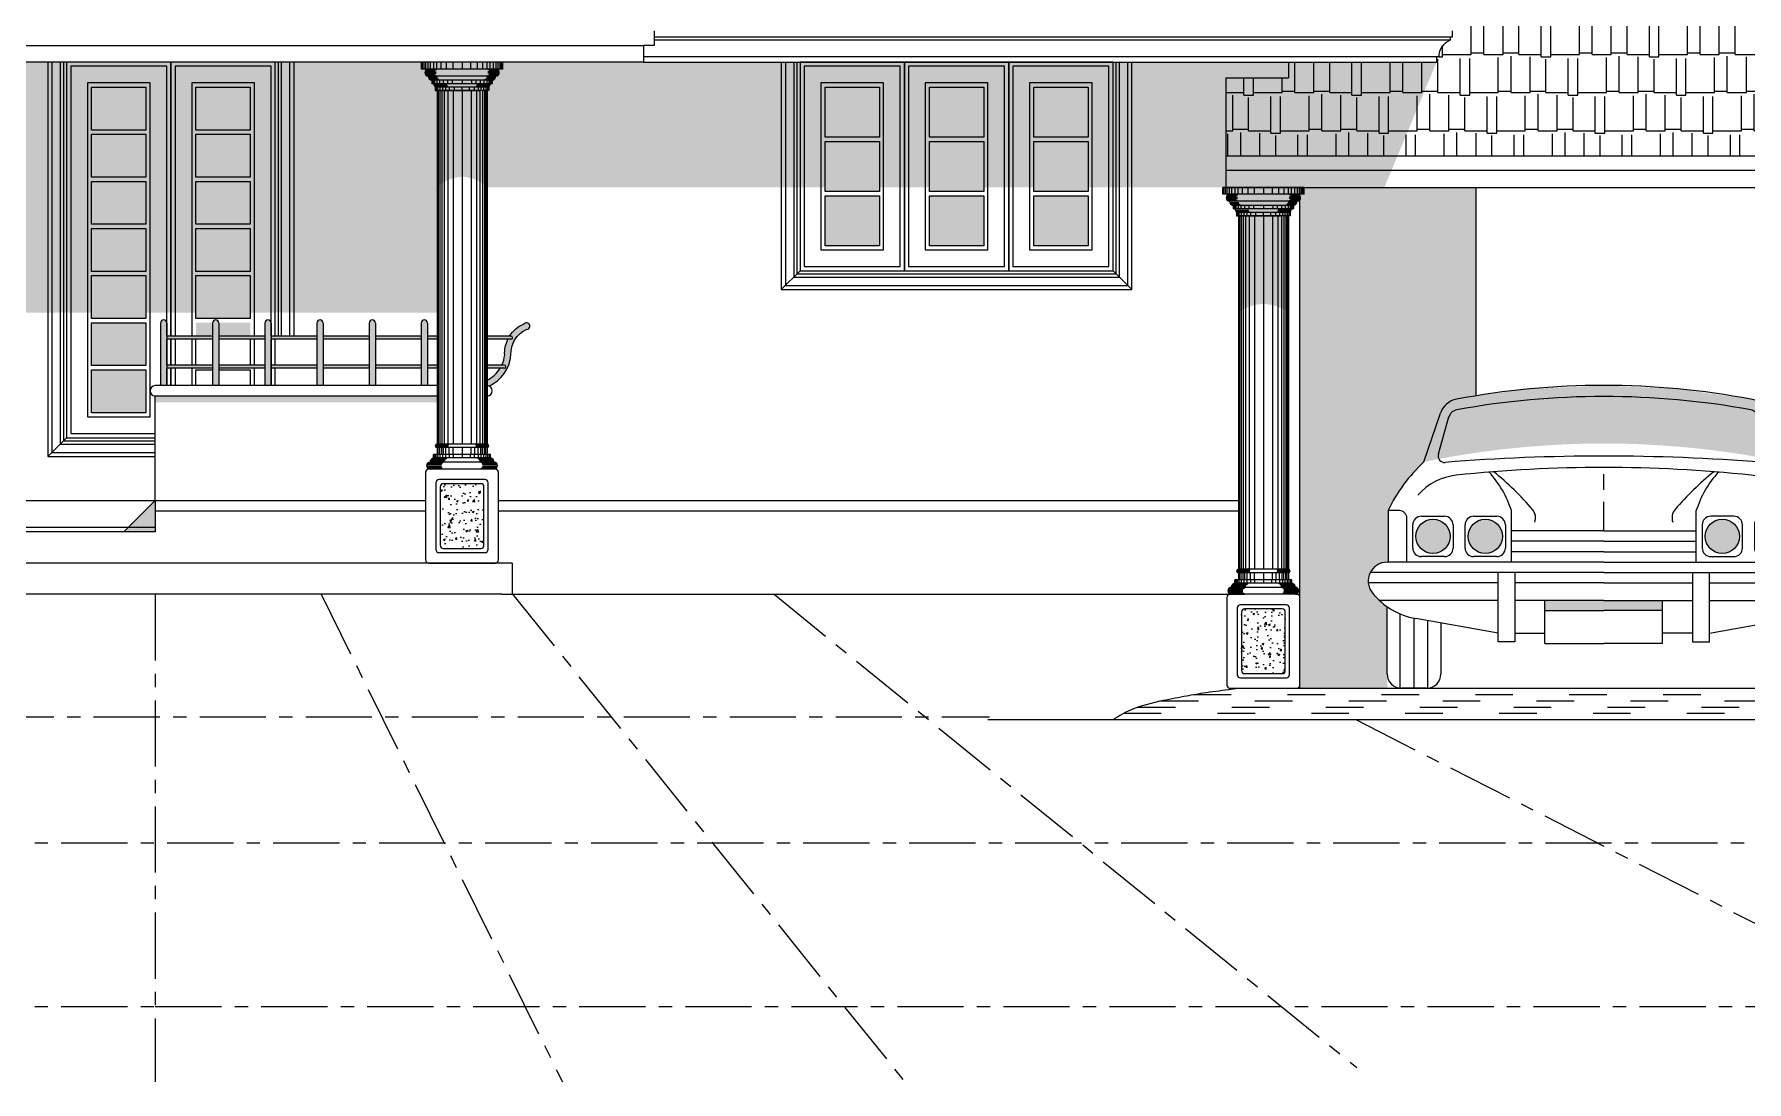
# Model space of a CAD drawing. Header units: centimetres. Extents: x 157 to 5401, y -672 to 3176.
# Drawn here: x 1109 to 1930, y 2065 to 2567 of the extents above; entities that cross this region are included whole.
import ezdxf

# ---------------------------------------------------------------- set-up
doc = ezdxf.new("R2010")
doc.units = ezdxf.units.CM
doc.linetypes.add('ACAD_ISO03W100', pattern=[30, 12, -18])
doc.linetypes.add('CENTERX2', pattern=[101.6, 63.5, -12.7, 12.7, -12.7])
doc.layers.get('0').update_dxf_attribs({"lineweight": 25})
for name, color, linetype, lineweight in [('1.000', 144, 'Continuous', 13), ('column', 56, 'Continuous', 5), ('Dimension', 8, 'Continuous', 18), ('FURNIT', 204, 'Continuous', 9), ('Glass', 161, 'Continuous', 5), ('Hatch', 12, 'Continuous', 15), ('LANDSCAP', 112, 'Continuous', 15), ('Shadow', 250, 'Continuous', 5), ('Win', 5, 'Continuous', 20)]:
    doc.layers.add(name, color=color, linetype=linetype, lineweight=lineweight)

# ---------------------------------------------------------------- blocks, each defined once
blk = doc.blocks.new('Column With Base')
at = {"layer": 'FURNIT'}
h = blk.add_hatch(dxfattribs=at)
h.set_pattern_fill('AR-CONC', color=256, scale=0.05, style=0)
h.set_pattern_definition([(50, (-4297.6634, 11838.39), (9.1092334, -0.7969543), [0.9525, -10.4775]), (355, (-4297.663, 11838.39), (-1.762141, 9.552832), [0.762, -8.382]), (100.451, (-4296.904, 11838.324), (7.347125, 8.7558344), [0.8095, -8.9045]), (46.1842, (-4297.663, 11840.93), (13.553952, -2.102116), [1.42875, -15.71625]), (96.6356, (-4296.534, 11840.755), (11.870212, 12.371278), [1.21425, -13.35675]), (351.184, (-4297.663, 11840.93), (11.87023, 12.371256), [1.143, -12.573]), (21, (-4296.3934, 11840.295), (7.580744, -5.113276), [0.9525, -10.4775]), (326, (-4296.393, 11840.295), (3.0901014, 9.209398), [0.762, -8.382]), (71.4514, (-4295.762, 11839.869), (10.6708245, 4.096143), [0.8095, -8.9045]), (37.5, (-4297.6634, 11838.3903), (0.1544302, 4.22775194), [0, -8.2804, 0, -8.509, 0, -8.41375]), (7.5, (-4297.6634, 11838.3903), (3.3409831, 5.0090287), [0, -4.8514, 0, -8.0899, 0, -3.20675]), (327.5, (-4300.4955, 11838.3903), (6.7795298, -0.2864372), [0, -3.175, 0, -9.906, 0, -13.1445]), (317.5, (-4301.7655, 11838.3903), (7.406459, 1.2713246), [0, -4.1275, 0, -6.5786, 0, -9.3345])])
h.paths.add_polyline_path([(10.5, 36.5, 0.414214), (9, 38), (-9, 38, 0.414214), (-10.5, 36.5), (-10.5, 8.5, 0.414214), (-9, 7), (9, 7, 0.414214), (10.5, 8.5)])
for p, q in [((-18.93, 236.67), (-18.93, 240)), ((-18.21, 236.67), (-18.21, 240)), ((-17.29, 236.64), (-17.29, 240)), ((-16.28, 236.66), (-16.28, 240)), ((-15.08, 236.67), (-15.08, 240)), ((-13.51, 236.67), (-13.51, 240)), ((-12.04, 236.67), (-12.04, 240)), ((-10.02, 236.67), (-10.02, 240)), ((-7.37, 236.67), (-7.37, 240)), ((-4.29, 236.67), (-4.29, 240)), ((0, 240), (0, 236.67)), ((4.29, 236.67), (4.29, 240)), ((7.37, 236.67), (7.37, 240)), ((10.02, 236.67), (10.02, 240)), ((12.04, 236.67), (12.04, 240)), ((13.51, 236.67), (13.51, 240)), ((15.08, 236.67), (15.08, 240)), ((16.28, 236.66), (16.28, 240)), ((17.29, 236.64), (17.29, 240)), ((18.21, 236.67), (18.21, 240)), ((18.93, 236.67), (18.93, 240)), ((19.5, 236.67), (-19.5, 236.67)), ((-17.79, 235.36), (-12.34, 235.36)), ((-17.79, 234.64), (-12.34, 234.64)), ((-17.59, 235.86), (-12.97, 235.86)), ((-17.59, 234.14), (-12.97, 234.14)), ((-17.25, 236.27), (-12.62, 236.27)), ((-17.25, 233.73), (-12.62, 233.73)), ((-16.84, 236.52), (-12.31, 236.52)), ((-16.84, 233.48), (-12.31, 233.48)), ((16.17, 233.33), (-16.17, 233.33)), ((-16.1, 232.81), (-11.83, 232.81)), ((-15.82, 232.21), (-11.54, 232.21)), ((-15.46, 231.79), (-11.16, 231.79)), ((-15.04, 231.52), (-10.71, 231.52)), ((14.5, 231.33), (-14.5, 231.33)), ((-14.25, 229.67), (-14.25, 231.33)), ((-13.69, 229.67), (-13.69, 231.33)), ((-13.04, 229.64), (-13.04, 231.33)), ((-11.98, 229.66), (-11.98, 231.33)), ((-10.65, 229.67), (-10.65, 231.33)), ((-8.84, 229.67), (-8.84, 231.33)), ((-6.78, 229.67), (-6.78, 231.33)), ((-4.64, 229.67), (-4.64, 231.33)), ((0, 231.33), (0, 229.67)), ((4.64, 229.67), (4.64, 231.33)), ((6.78, 229.67), (6.78, 231.33)), ((8.84, 229.67), (8.84, 231.33)), ((10.65, 229.67), (10.65, 231.33)), ((15.04, 231.52), (10.71, 231.52)), ((15.46, 231.79), (11.16, 231.79)), ((15.82, 232.21), (11.54, 232.21)), ((16.1, 232.81), (11.83, 232.81)), ((11.98, 229.66), (11.98, 231.33)), ((16.84, 236.52), (12.31, 236.52)), ((16.84, 233.48), (12.31, 233.48)), ((17.79, 235.36), (12.34, 235.36)), ((17.79, 234.64), (12.34, 234.64)), ((17.25, 236.27), (12.62, 236.27)), ((17.25, 233.73), (12.62, 233.73)), ((17.59, 235.86), (12.97, 235.86)), ((17.59, 234.14), (12.97, 234.14)), ((13.04, 229.67), (13.04, 231.33)), ((13.69, 229.67), (13.69, 231.33)), ((14.25, 229.67), (14.25, 231.33)), ((14.5, 229.67), (-14.5, 229.67)), ((-13.26, 229.1), (-7.13, 229.1)), ((-12.99, 228.68), (-6.93, 228.68)), ((-12.88, 228.38), (-6.82, 228.38)), ((-12.84, 228.15), (-6.75, 228.15)), ((12.83, 228), (-12.83, 228)), ((-12.83, 226.33), (8.85, 226.33)), ((12.83, 226.33), (-12.83, 226.33)), ((-12.28, 226.33), (-12.28, 228)), ((12, 226.33), (-12, 226.33)), ((-11.57, 226.33), (-11.57, 228)), ((-11.43, 226.33), (-11.43, 57)), ((-10.69, 226.33), (-10.69, 57)), ((-10.45, 226.33), (-10.45, 227.99)), ((-9.75, 226.33), (-9.75, 57)), ((-9.24, 226.33), (-9.24, 228)), ((-8.6, 226.33), (-8.6, 57)), ((-7.82, 226.33), (-7.82, 228)), ((-6.85, 226.33), (-6.85, 57)), ((-5.97, 226.33), (-5.97, 228)), ((-4.32, 226.33), (-4.32, 57)), ((-3.64, 226.33), (-3.64, 228)), ((0, 226.33), (0, 228)), ((0, 226.33), (0, 57)), ((3.6, 226.33), (3.6, 228)), ((4.32, 226.33), (4.32, 57)), ((5.97, 226.33), (5.97, 228)), ((12.84, 228.15), (6.75, 228.15)), ((12.88, 228.38), (6.82, 228.38)), ((6.85, 226.33), (6.85, 57)), ((12.99, 228.68), (6.93, 228.68)), ((13.26, 229.1), (7.13, 229.1)), ((7.82, 226.33), (7.82, 228)), ((8.6, 226.33), (8.6, 57)), ((9.24, 226.33), (9.24, 228)), ((9.75, 226.33), (9.75, 57)), ((10.45, 226.33), (10.45, 227.99)), ((10.69, 226.33), (10.69, 57)), ((11.43, 226.33), (11.43, 57)), ((11.57, 226.33), (11.57, 228)), ((12.28, 226.33), (12.28, 228)), ((-14.96, 49.5), (-8.05, 49.5)), ((-14.58, 49.91), (-7.66, 49.91)), ((-14.13, 50.19), (-7.22, 50.19)), ((13.67, 52), (-13.67, 52)), ((13.67, 50.33), (-13.67, 50.33)), ((-13.1, 50.33), (-13.1, 52)), ((-12.83, 56.17), (-6.65, 56.17)), ((-12.72, 56.58), (-6.54, 56.58)), ((-12.71, 55.74), (-6.53, 55.74)), ((-12.47, 56.86), (-6.28, 56.86)), ((-12.47, 55.48), (-6.28, 55.48)), ((-12.4, 50.33), (-12.4, 52)), ((12, 57), (-12, 57)), ((12, 57), (-12, 57)), ((10.33, 55.33), (-12, 55.33)), ((12, 55.33), (-12, 55.33)), ((-11.57, 50.31), (-11.57, 51.97)), ((-11.43, 52), (-11.43, 55.33)), ((-10.69, 52), (-10.69, 55.33)), ((-10.45, 50.33), (-10.45, 51.99)), ((-9.75, 52), (-9.75, 55.33)), ((-9.24, 50.33), (-9.24, 52)), ((-8.94, 52), (-8.94, 55.33)), ((-7.82, 50.33), (-7.82, 52)), ((-7.71, 52), (-7.71, 55.33)), ((-6.19, 52), (-6.19, 55.33)), ((-5.97, 50.33), (-5.97, 52)), ((-4.32, 52), (-4.32, 55.33)), ((-4.09, 50.33), (-4.09, 52)), ((0, 55.33), (0, 52)), ((0, 52), (0, 50.33)), ((4.09, 50.33), (4.09, 52)), ((4.32, 52), (4.32, 55.33)), ((5.97, 50.33), (5.97, 52)), ((6.19, 52), (6.19, 55.33)), ((12.47, 56.86), (6.28, 56.86)), ((12.47, 55.48), (6.28, 55.48)), ((12.71, 55.74), (6.53, 55.74)), ((12.72, 56.58), (6.54, 56.58)), ((12.83, 56.17), (6.65, 56.17)), ((14.13, 50.19), (7.22, 50.19)), ((14.58, 49.91), (7.66, 49.91)), ((7.71, 52), (7.71, 55.33)), ((7.82, 50.33), (7.82, 52)), ((14.96, 49.5), (8.05, 49.5)), ((8.94, 52), (8.94, 55.33)), ((9.24, 50.33), (9.24, 52)), ((9.75, 52), (9.75, 55.33)), ((10.45, 50.33), (10.45, 51.99)), ((10.69, 52), (10.69, 55.33)), ((11.43, 52), (11.43, 55.33)), ((11.57, 50.31), (11.57, 51.97)), ((12.4, 50.33), (12.4, 52)), ((13.1, 50.33), (13.1, 52)), ((-16.96, 47.03), (-9.84, 47.03)), ((-16.96, 46.3), (-9.84, 46.3)), ((-16.76, 47.53), (-9.63, 47.53)), ((-16.76, 45.8), (-9.63, 45.8)), ((-16.41, 47.94), (-9.29, 47.94)), ((-16.41, 45.4), (-9.29, 45.4)), ((-16.01, 48.19), (-8.97, 48.19)), ((-16.01, 45.14), (-8.97, 45.14)), ((15.33, 48.33), (-15.33, 48.33)), ((-15.25, 48.9), (-8.34, 48.9)), ((15.25, 48.9), (8.34, 48.9)), ((16.01, 48.19), (8.97, 48.19)), ((16.01, 45.14), (8.97, 45.14)), ((16.41, 47.94), (9.29, 47.94)), ((16.41, 45.4), (9.29, 45.4)), ((16.76, 47.53), (9.63, 47.53)), ((16.76, 45.8), (9.63, 45.8)), ((16.96, 47.03), (9.84, 47.03)), ((16.96, 46.3), (9.84, 46.3))]:
    blk.add_line(p, q)
for points in [[(-11, 5), (11, 5, 0.414214), (12.5, 6.5), (12.5, 38.5, 0.414214), (11, 40), (-11, 40, 0.414214), (-12.5, 38.5), (-12.5, 6.5, 0.414214)], [(-9, 7), (9, 7, 0.414214), (10.5, 8.5), (10.5, 36.5, 0.414214), (9, 38), (-9, 38, 0.414214), (-10.5, 36.5), (-10.5, 8.5, 0.414214)]]:
    blk.add_lwpolyline(points, format="xyb", close=True, dxfattribs=at)
at = {"layer": 'Win'}
for p, q in [((19.5, 240), (-19.5, 240)), ((-19.5, 236.67), (-19.5, 240)), ((19.5, 236.67), (19.5, 240)), ((-14.5, 231.33), (-14.5, 229.67)), ((14.5, 231.33), (14.5, 229.67)), ((-12.83, 228), (-12.83, 226.33)), ((-12, 226.33), (-12, 57)), ((12, 226.33), (12, 57)), ((12.83, 228), (12.83, 226.33)), ((-13.67, 50.33), (-13.67, 52)), ((-12, 55.33), (-12, 52)), ((12, 55.33), (12, 52)), ((13.67, 50.33), (13.67, 52)), ((15.33, 45), (-15.33, 45))]:
    blk.add_line(p, q, dxfattribs=at)
blk.add_lwpolyline([(-16, 0), (16, 0, 0.414214), (17.5, 1.5), (17.5, 43.5, 0.414214), (16, 45), (-16, 45, 0.414214), (-17.5, 43.5), (-17.5, 1.5, 0.414214)], format="xyb", close=True, dxfattribs=at)
for centre, radius, start, end in [((-16.17, 235), 1.67, 90, 270), ((-14.12, 233.34), 2.05, 180.29031, 259.32083), ((14.12, 233.34), 2.05, 280.67917, 359.70969), ((16.17, 235), 1.67, 270, 90), ((-14.52, 227.98), 1.69, 0.7516, 89.2484), ((14.52, 227.98), 1.69, 90.7516, 179.2484), ((-13.29, 48.33), 2.04, 100.57653, 179.81233), ((-12, 56.17), 0.833, 90, 270), ((12, 56.17), 0.833, 270, 90), ((13.29, 48.33), 2.04, 0.18767, 79.42347), ((-15.33, 46.67), 1.67, 90, 270), ((15.33, 46.67), 1.67, 270, 90)]:
    blk.add_arc(centre, radius, start, end, dxfattribs=at)
blk = doc.blocks.new('CAR FRO')
h = blk.add_hatch(color=256)
h.paths.add_polyline_path([(-61.37, -60.27, 1.000001), (-75.05, -60.27, 1.000001)])
h.paths.add_polyline_path([(-54.18, -60.27, 1), (-40.49, -60.27, 1)])
h.paths.add_polyline_path([(54.18, -60.27, 1.000001), (40.49, -60.27, 1.000001)])
h.paths.add_polyline_path([(75.05, -60.27, 1.000001), (61.37, -60.27, 1.000001)])
for p, q in [((-71.85, -30.56), (-65.21, -11.05)), ((-66.07, -27.37), (-61.85, -12.6)), ((66.07, -27.37), (61.85, -12.6)), ((71.85, -30.56), (65.21, -11.05)), ((0, -41.7), (0, -35.49)), ((0, -58.08), (0, -46.43)), ((-81.64, -49.99), (-86.17, -49.99)), ((-86.17, -49.99), (-86.17, -70.56)), ((-78.65, -70.56), (-78.65, -52.97)), ((-72.85, -52.22), (-63.58, -52.22)), ((-51.97, -52.22), (-42.7, -52.22)), ((-36.9, -70.56), (-36.9, -49.99)), ((36.9, -70.56), (36.9, -49.99)), ((51.97, -52.22), (42.7, -52.22)), ((72.85, -52.22), (63.58, -52.22)), ((78.65, -70.56), (78.65, -52.97)), ((81.64, -49.99), (86.17, -49.99)), ((86.17, -49.99), (86.17, -70.56)), ((-76.26, -64.91), (-76.26, -55.64)), ((-60.16, -55.64), (-60.16, -64.91)), ((-55.38, -64.91), (-55.38, -55.64)), ((-39.29, -55.64), (-39.29, -64.91)), ((0, -58.08), (-36.9, -58.08)), ((0, -58.08), (36.9, -58.08)), ((39.29, -55.64), (39.29, -64.91)), ((55.38, -64.91), (55.38, -55.64)), ((60.16, -55.64), (60.16, -64.91)), ((76.26, -64.91), (76.26, -55.64)), ((-63.58, -68.32), (-72.85, -68.32)), ((-42.7, -68.32), (-51.97, -68.32)), ((0, -62.24), (-36.9, -62.24)), ((0, -66.4), (-36.9, -66.4)), ((0, -62.24), (36.9, -62.24)), ((0, -66.4), (36.9, -66.4)), ((42.7, -68.32), (51.97, -68.32)), ((63.58, -68.32), (72.85, -68.32)), ((0, -74.72), (-93.29, -74.72)), ((0, -70.56), (-86.57, -70.56)), ((-42.17, -102.38), (-42.17, -74.72)), ((-35.48, -74.72), (-35.48, -102.38)), ((0, -70.56), (86.57, -70.56)), ((0, -74.72), (93.29, -74.72)), ((35.48, -74.72), (35.48, -102.38)), ((42.17, -102.38), (42.17, -74.72)), ((-42.17, -78.88), (-94.03, -78.88)), ((0, -78.88), (-35.48, -78.88)), ((0, -78.88), (35.48, -78.88)), ((42.17, -78.88), (94.03, -78.88)), ((-42.17, -85.83), (-89.6, -85.83)), ((0, -85.83), (-35.48, -85.83)), ((-23.5, -103.04), (-23.5, -85.83)), ((0, -85.83), (35.48, -85.83)), ((23.5, -103.04), (23.5, -85.83)), ((42.17, -85.83), (89.6, -85.83)), ((-42.17, -98.86), (-75.12, -93.08)), ((23.5, -89.86), (0, -89.86)), ((42.17, -98.86), (75.12, -93.08)), ((-35.48, -102.38), (-42.17, -102.38)), ((-35.48, -98.86), (-23.5, -98.86)), ((35.48, -98.86), (23.5, -98.86)), ((35.48, -102.38), (42.17, -102.38)), ((-23.5, -103.04), (0, -103.04)), ((23.5, -103.04), (0, -103.04))]:
    blk.add_line(p, q)
at = {"linetype": 'Continuous'}
for p, q in [((-86.5, -115.16), (-86.5, -88.36)), ((86.5, -115.16), (86.5, -88.36)), ((-81.26, -120.9), (-81.26, -91.27)), ((-75.78, -120.9), (-75.78, -92.96)), ((-70.29, -120.9), (-70.29, -93.93)), ((-65.06, -94.85), (-65.06, -115.16)), ((-23.5, -89.86), (0, -89.86)), ((65.06, -94.85), (65.06, -115.16)), ((70.29, -120.9), (70.29, -93.93)), ((75.78, -120.9), (75.78, -92.96)), ((81.26, -120.9), (81.26, -91.27)), ((-70.8, -120.9), (-80.75, -120.9)), ((70.8, -120.9), (80.75, -120.9))]:
    blk.add_line(p, q, dxfattribs=at)
for centre in [(-68.21, -60.27), (-47.33, -60.27), (47.33, -60.27), (68.21, -60.27)]:
    blk.add_circle(centre, 6.84)
for centre, radius, start, end in [((0, -316.65), 316.65, 79.29305, 90), ((-57.27, -13.75), 8.38, 100.70696, 161.20413), ((0, -316.65), 316.65, 90, 100.70696), ((0, -331.83), 327.41, 90, 100.32387), ((0, -331.83), 327.41, 79.67612, 90), ((57.27, -13.75), 8.38, 18.79587, 79.29305), ((-57.95, -13.72), 4.06, 100.32387, 164.04833), ((57.95, -13.72), 4.06, 15.95167, 79.67612), ((-27.54, -78.23), 65.08, 132.90683, 154.28076), ((-63.52, -28.1), 2.65, 164.04833, 274.56743), ((0, -823.28), 795.07, 90, 94.56744), ((0, -599.07), 566.3, 90, 95.96879), ((0, -823.28), 795.07, 85.43256, 90), ((0, -599.07), 566.3, 84.03122, 90), ((63.52, -28.1), 2.65, 265.43257, 15.95167), ((27.54, -78.23), 65.08, 25.71923, 47.09317), ((-56.45, -59.16), 23.45, 95.96879, 139.22852), ((-77.15, -62.91), 42.28, 17.793, 41.99791), ((-114.7, -122.67), 113.07, 40.31012, 51.26312), ((114.7, -122.67), 113.07, 128.73688, 139.68988), ((77.15, -62.91), 42.28, 138.00209, 162.20699), ((56.45, -59.16), 23.45, 40.77149, 84.03122), ((-81.64, -52.97), 2.99, 0, 90), ((-72.85, -55.64), 3.41, 90, 180.00001), ((-63.58, -55.64), 3.41, 0, 90), ((-51.97, -55.64), 3.41, 90, 180.00001), ((-42.7, -55.64), 3.41, 0, 90), ((32.42, -52.88), 5.18, 139.68988, 199.07607), ((42.7, -55.64), 3.41, 90, 180.00001), ((51.97, -55.64), 3.41, 0, 90), ((63.58, -55.64), 3.41, 90, 180.00001), ((72.85, -55.64), 3.41, 0, 90), ((81.64, -52.97), 2.99, 90, 180.00001), ((-72.85, -64.91), 3.41, 180.00001, 270), ((-63.58, -64.91), 3.41, 270, 0.00001), ((-51.97, -64.91), 3.41, 180.00001, 270), ((-42.7, -64.91), 3.41, 270, 0.00001), ((42.7, -64.91), 3.41, 180.00001, 270), ((51.97, -64.91), 3.41, 270, 0), ((63.58, -64.91), 3.41, 180.00001, 270), ((72.85, -64.91), 3.41, 270, 0), ((-86.57, -78.07), 7.51, 90, 218.16755), ((86.57, -78.07), 7.51, 321.83245, 90), ((-70.24, -65.23), 28.28, 218.16755, 260.06044), ((70.24, -65.23), 28.28, 279.93957, 321.83245)]:
    blk.add_arc(centre, radius, start, end)
for centre, radius, start, end in [((-32.42, -52.88), 5.18, 340.92392, 40.31012), ((-80.75, -115.16), 5.75, 180.00001, 270), ((-70.8, -115.16), 5.75, 270, 0), ((70.8, -115.16), 5.75, 180.00001, 270), ((80.75, -115.16), 5.75, 270, 0)]:
    blk.add_arc(centre, radius, start, end, dxfattribs=at)
for points in [[(0, -89.86), (0, -85.83), (-23.5, -89.86), (-23.5, -85.83)], [(0, -89.86), (0, -85.83), (23.5, -89.86), (23.5, -85.83)]]:
    blk.add_solid(points)

msp = doc.modelspace()

# ---------------------------------------------------------------- hatches: boundary and pattern name
at = {"layer": 'Glass'}
h = msp.add_hatch(color=256, dxfattribs=at)
h.paths.add_polyline_path([(1136.61, 2541.5), (1162.61, 2541.5), (1162.61, 2520.93), (1136.61, 2520.93)])
h.paths.add_polyline_path([(1136.61, 2518.93), (1162.61, 2518.93), (1162.61, 2498.36), (1136.61, 2498.36)])
h.paths.add_polyline_path([(1136.61, 2496.36), (1162.61, 2496.36), (1162.61, 2475.79), (1136.61, 2475.79)])
h.paths.add_polyline_path([(1136.61, 2473.79), (1162.61, 2473.79), (1162.61, 2453.22), (1136.61, 2453.22)])
h.paths.add_polyline_path([(1136.61, 2451.22), (1162.61, 2451.22), (1162.61, 2430.65), (1136.61, 2430.65)])
h.paths.add_polyline_path([(1136.61, 2428.65), (1162.61, 2428.65), (1162.61, 2408.08), (1136.61, 2408.08)])
h.paths.add_polyline_path([(1136.61, 2406.08), (1162.61, 2406.08), (1162.61, 2385.5), (1136.61, 2385.5)])
h = msp.add_hatch(color=256, dxfattribs=at)
h.paths.add_polyline_path([(1212.61, 2520.93), (1212.61, 2541.5), (1186.61, 2541.5), (1186.61, 2520.93)])
h.paths.add_polyline_path([(1186.61, 2498.36), (1212.61, 2498.36), (1212.61, 2518.93), (1186.61, 2518.93)])
h.paths.add_polyline_path([(1186.61, 2496.36), (1186.61, 2475.79), (1212.61, 2475.79), (1212.61, 2496.36)])
h.paths.add_polyline_path([(1186.61, 2473.79), (1186.61, 2453.22), (1212.61, 2453.22), (1212.61, 2473.79)])
h.paths.add_polyline_path([(1186.61, 2451.22), (1186.61, 2430.65), (1212.61, 2430.65), (1212.61, 2451.22)])
h.paths.add_polyline_path([(1197.58, 2428.65), (1197.58, 2422.19), (1212.61, 2422.19), (1212.61, 2428.65)])
h.paths.add_polyline_path([(1186.61, 2428.65), (1186.61, 2422.19), (1194.58, 2422.19), (1194.58, 2428.65)])
h = msp.add_hatch(color=256, dxfattribs=at)
h.paths.add_polyline_path([(1514.11, 2517.5), (1514.11, 2541.5), (1488.11, 2541.5), (1488.11, 2517.5)])
h.paths.add_polyline_path([(1514.11, 2491.5), (1514.11, 2515.5), (1488.11, 2515.5), (1488.11, 2491.5)])
h.paths.add_polyline_path([(1514.11, 2489.5), (1488.11, 2489.5), (1488.11, 2465.5), (1514.11, 2465.5)])
h = msp.add_hatch(color=256, dxfattribs=at)
h.paths.add_polyline_path([(1564.11, 2517.5), (1564.11, 2541.5), (1538.11, 2541.5), (1538.11, 2517.5)])
h.paths.add_polyline_path([(1564.11, 2491.5), (1564.11, 2515.5), (1538.11, 2515.5), (1538.11, 2491.5)])
h.paths.add_polyline_path([(1564.11, 2489.5), (1538.11, 2489.5), (1538.11, 2465.5), (1564.11, 2465.5)])
h = msp.add_hatch(color=256, dxfattribs=at)
h.paths.add_polyline_path([(1614.11, 2517.5), (1614.11, 2541.5), (1588.11, 2541.5), (1588.11, 2517.5)])
h.paths.add_polyline_path([(1614.11, 2491.5), (1614.11, 2515.5), (1588.11, 2515.5), (1588.11, 2491.5)])
h.paths.add_polyline_path([(1614.11, 2489.5), (1588.11, 2489.5), (1588.11, 2465.5), (1614.11, 2465.5)])
h = msp.add_hatch(color=176, dxfattribs=at)
h.dxf.hatch_style = 1
h.paths.add_polyline_path([(1172.58, 2428.5, 1), (1169.58, 2428.5), (1169.58, 2398.5), (1172.58, 2398.5)])
h.paths.add_polyline_path([(1197.58, 2428.5, 1), (1194.58, 2428.5), (1194.58, 2398.5), (1197.58, 2398.5)])
h.paths.add_polyline_path([(1222.58, 2428.5, 1), (1219.58, 2428.5), (1219.58, 2398.5), (1222.58, 2398.5)])
h.paths.add_polyline_path([(1247.58, 2428.5, 1), (1244.58, 2428.5), (1244.58, 2398.5), (1247.58, 2398.5)])
h.paths.add_polyline_path([(1272.58, 2428.5, 1), (1269.58, 2428.5), (1269.58, 2398.5), (1272.58, 2398.5)])
h.paths.add_polyline_path([(1297.58, 2428.5, 1), (1294.58, 2428.5), (1294.58, 2398.5), (1297.58, 2398.5)])
h.paths.add_polyline_path([(1345.23, 2425.47, 1.384555), (1343.92, 2428.16, 0.153337), (1336.89, 2422.19), (1337.55, 2422.19, -1), (1337.55, 2420.69), (1336.06, 2420.69, 0.124946), (1334.54, 2413.26, -0.085005), (1333.16, 2408.3), (1334.34, 2408.3, -1), (1334.34, 2406.8), (1332.34, 2406.8, -0.140799), (1326.11, 2401.14), (1326.11, 2398.5, -0.103282), (1327.11, 2398.29, 0.267149), (1337.55, 2413.2, -0.321364)])
h = msp.add_hatch(color=176, dxfattribs=at)
h.dxf.hatch_style = 1
h.paths.add_polyline_path([(1244.58, 2422.19), (1222.58, 2422.19), (1222.58, 2420.69), (1244.58, 2420.69)])
h.paths.add_polyline_path([(1244.58, 2408.3), (1222.61, 2408.3), (1222.61, 2406.8), (1244.58, 2406.8)])
h.paths.add_polyline_path([(1219.58, 2408.3), (1197.58, 2408.3), (1197.58, 2406.8), (1219.58, 2406.8)])
h.paths.add_polyline_path([(1219.58, 2422.19), (1197.58, 2422.19), (1197.58, 2420.69), (1219.58, 2420.69)])
h.paths.add_polyline_path([(1194.58, 2422.19), (1172.58, 2422.19), (1172.58, 2420.69), (1194.58, 2420.69)])
h.paths.add_polyline_path([(1194.58, 2408.3), (1172.58, 2408.3), (1172.58, 2406.8), (1194.58, 2406.8)])
h.paths.add_polyline_path([(1337.55, 2422.19), (1326.11, 2422.19), (1326.11, 2420.69), (1337.55, 2420.69, 1)])
h.paths.add_polyline_path([(1334.34, 2408.3), (1326.11, 2408.3), (1326.11, 2406.8), (1334.34, 2406.8, 1)])
h.paths.add_polyline_path([(1302.11, 2408.3), (1297.58, 2408.3), (1297.58, 2406.8), (1302.11, 2406.8)])
h.paths.add_polyline_path([(1302.11, 2422.19), (1297.58, 2422.19), (1297.58, 2420.69), (1302.11, 2420.69)])
h.paths.add_polyline_path([(1294.58, 2422.19), (1272.58, 2422.19), (1272.58, 2420.69), (1294.58, 2420.69)])
h.paths.add_polyline_path([(1294.58, 2408.3), (1272.58, 2408.3), (1272.58, 2406.8), (1294.58, 2406.8)])
h.paths.add_polyline_path([(1269.58, 2408.3), (1247.58, 2408.3), (1247.58, 2406.8), (1269.58, 2406.8)])
h.paths.add_polyline_path([(1269.58, 2422.19), (1247.58, 2422.19), (1247.58, 2420.69), (1269.58, 2420.69)])
at = {"layer": 'Hatch'}
h = msp.add_hatch(dxfattribs=at)
h.set_pattern_fill('AR-RSHKE', color=256, scale=0.06, style=0)
h.set_pattern_definition([(0, (171.593, 545.476), (38.862, 18.288), [9.144, -7.62, 10.668, -4.572, 13.716, -6.096]), (0, (180.737, 546.238), (38.862, 18.288), [7.62, -28.956, 6.096, -9.144]), (0, (199.025, 544.333), (38.862, 18.288), [4.572, -47.244]), (90, (171.593, 545.476), (-12.954, 18.288), [17.526, -55.626]), (90, (180.737, 545.476), (-12.954, 18.288), [17.145, -56.007]), (90, (188.357, 545.476), (-12.954, 18.288), [16.002, -57.15]), (90, (199.025, 544.333), (-12.954, 18.288), [17.526, -55.626]), (90, (203.597, 544.333), (-12.954, 18.288), [17.526, -55.626]), (90, (217.313, 545.476), (-12.954, 18.288), [16.764, -56.388])])
h.paths.add_polyline_path([(1710.11, 2663), (1710.11, 2654.5), (1710.11, 2649.5), (1720.11, 2649.5), (1720.11, 2644.5), (1715.11, 2644.5), (1715.11, 2639.5), (1710.11, 2639.5), (1710.11, 2581), (1786.61, 2581, -1), (1786.61, 2576), (1786.61, 2568.5), (1788.61, 2568.5), (1788.61, 2564.31, 0.347223), (1782.11, 2556), (1781.11, 2556), (1781.11, 2553.5), (1710.11, 2553.5), (1710.11, 2546), (1680.11, 2546), (1680.11, 2508.5), (2109.11, 2508.5), (1910.11, 2608), (1910.11, 2606), (1905.11, 2606), (1905.11, 2663)])
at = {"layer": 'Shadow'}
for points in [[(1781.11, 2553.5), (492.11, 2553.5), (492.11, 2493.5), (773.07, 2493.5), (747.09, 2448.5), (876.11, 2448.5), (876.11, 2493.39, -0.418928), (900.11, 2493.5), (900.11, 2433.5), (1302.11, 2433.5), (1302.11, 2493.39, -0.418928), (1326.11, 2493.5), (1756.11, 2493.5)], [(1714.28, 2490.17, -1), (1714.28, 2486.84, -0.359187), (1712.61, 2484.84), (1712.61, 2483.17, 0.40655), (1710.95, 2481.5), (1710.95, 2479.84), (1710.11, 2479.84), (1710.11, 2433.5, 0.339868), (1686.11, 2433.5), (1686.11, 2479.84), (1685.28, 2479.84), (1685.28, 2481.5, 0.40655), (1683.61, 2483.17), (1683.61, 2484.84, -0.359187), (1681.95, 2486.84, -1), (1681.95, 2490.17), (1678.61, 2490.17), (1678.61, 2493.5), (1717.61, 2493.5), (1717.61, 2490.17)], [(1782.98, 2385.33, -0.270277), (1790.63, 2391.97, -0.006332), (1800.11, 2393.64), (1800.11, 2493.5), (1717.61, 2493.5), (1717.61, 2490.17), (1715.61, 2490.17), (1715.61, 2489.5, -0.333333), (1715.61, 2487.5), (1715.61, 2261.52), (1715.61, 2253.5), (1757.43, 2253.5), (1757.43, 2292.55, -0.072972), (1750.28, 2299.33, -0.644299), (1757.82, 2313.92), (1757.82, 2338.6, -0.093533), (1775.01, 2361.92)], [(1936.55, 2389.69), (1931.82, 2391.97), (1896.68, 2396.93), (1861.23, 2398.59), (1825.78, 2396.93), (1800.11, 2393.64), (1790.63, 2391.97), (1785.91, 2389.69), (1782.98, 2385.33), (1775.01, 2361.92, -0.102467), (1947.45, 2361.92), (1943.46, 2373.62), (1939.48, 2385.33)], [(1167.11, 2328.5), (1167.11, 2343.5), (1152.11, 2328.5)]]:
    msp.add_hatch(color=256, dxfattribs=at).paths.add_polyline_path(points)
h = msp.add_hatch(color=256, dxfattribs=at)
h.dxf.hatch_style = 1
h.paths.add_polyline_path([(1302.11, 2393.5), (1167.11, 2393.5), (1167.11, 2390.5), (1302.11, 2390.5)])

# ---------------------------------------------------------------- linework, layer by layer
for p, q in [((1406.11, 2561.5), (1401.11, 2561.5)), ((1401.11, 2561.5), (1401.11, 2553.5)), ((1406.11, 2568.5), (1406.11, 2561.5)), ((1401.11, 2553.5), (801.11, 2553.5)), ((1710.11, 2553.5), (1710.11, 2546)), ((1680.11, 2546), (1680.11, 2493.5)), ((1680.11, 2546), (1710.11, 2546)), ((2109.11, 2508.5), (1680.11, 2508.5)), ((1680.11, 2493.5), (2034.11, 2493.5)), ((1167.11, 2343.5), (1167.11, 2393.5)), ((905.61, 2343.5), (1296.61, 2343.5)), ((1167.11, 2343.5), (1167.11, 2328.5)), ((1331.61, 2343.5), (1686.11, 2343.5)), ((1167.11, 2328.5), (1035.11, 2328.5)), ((1333.11, 2298.5), (1686.11, 2298.5)), ((1686.11, 2253.5), (2034.11, 2253.5)), ((1566.11, 2238.5), (2271.79, 2238.5))]:
    msp.add_line(p, q)
msp.add_spline([(1626.11, 2238.5), (1630.17, 2241), (1648.62, 2247.41), (1660.04, 2249.65), (1669.32, 2251.28), (1681.55, 2252.91), (1686.11, 2253.5)], degree=3)
at = {"layer": '1.000'}
for p, q in [((801.11, 2561.5), (1401.11, 2561.5)), ((1787.61, 2565.5), (1406.11, 2565.5)), ((1787.61, 2564), (1406.11, 2564)), ((1781.11, 2556), (1401.11, 2556)), ((2104.11, 2501.5), (1680.11, 2501.5)), ((1800.11, 2393.64), (1800.11, 2493.5)), ((1167.11, 2338.5), (1296.61, 2338.5)), ((1331.61, 2338.5), (1686.11, 2338.5))]:
    msp.add_line(p, q, dxfattribs=at)
for points in [[(1115.61, 2553.5), (1115.61, 2364.5), (1167.11, 2364.5)], [(1233.61, 2422.19), (1233.61, 2553.5)], [(1467.11, 2553.5), (1467.11, 2444.5), (1635.11, 2444.5), (1635.11, 2553.5)], [(1172.61, 2422.19), (1172.61, 2551.5), (1126.61, 2551.5), (1126.61, 2375.5), (1167.11, 2375.5)], [(1222.61, 2422.19), (1222.61, 2551.5), (1176.61, 2551.5), (1176.61, 2422.19)]]:
    msp.add_lwpolyline(points, dxfattribs=at)
for points in [[(1478.11, 2455.5), (1524.11, 2455.5), (1524.11, 2551.5), (1478.11, 2551.5)], [(1528.11, 2455.5), (1574.11, 2455.5), (1574.11, 2551.5), (1528.11, 2551.5)], [(1578.11, 2455.5), (1624.11, 2455.5), (1624.11, 2551.5), (1578.11, 2551.5)], [(1136.61, 2520.93), (1136.61, 2541.5), (1162.61, 2541.5), (1162.61, 2520.93)], [(1186.61, 2520.93), (1186.61, 2541.5), (1212.61, 2541.5), (1212.61, 2520.93)], [(1488.11, 2517.5), (1488.11, 2541.5), (1514.11, 2541.5), (1514.11, 2517.5)], [(1538.11, 2517.5), (1538.11, 2541.5), (1564.11, 2541.5), (1564.11, 2517.5)], [(1588.11, 2517.5), (1588.11, 2541.5), (1614.11, 2541.5), (1614.11, 2517.5)], [(1136.61, 2498.36), (1136.61, 2518.93), (1162.61, 2518.93), (1162.61, 2498.36)], [(1186.61, 2498.36), (1186.61, 2518.93), (1212.61, 2518.93), (1212.61, 2498.36)], [(1488.11, 2491.5), (1488.11, 2515.5), (1514.11, 2515.5), (1514.11, 2491.5)], [(1538.11, 2491.5), (1538.11, 2515.5), (1564.11, 2515.5), (1564.11, 2491.5)], [(1588.11, 2491.5), (1588.11, 2515.5), (1614.11, 2515.5), (1614.11, 2491.5)], [(1136.61, 2496.36), (1162.61, 2496.36), (1162.61, 2475.79), (1136.61, 2475.79)], [(1186.61, 2496.36), (1212.61, 2496.36), (1212.61, 2475.79), (1186.61, 2475.79)], [(1488.11, 2489.5), (1514.11, 2489.5), (1514.11, 2465.5), (1488.11, 2465.5)], [(1538.11, 2489.5), (1564.11, 2489.5), (1564.11, 2465.5), (1538.11, 2465.5)], [(1588.11, 2489.5), (1614.11, 2489.5), (1614.11, 2465.5), (1588.11, 2465.5)], [(1136.61, 2473.79), (1162.61, 2473.79), (1162.61, 2453.22), (1136.61, 2453.22)], [(1186.61, 2473.79), (1212.61, 2473.79), (1212.61, 2453.22), (1186.61, 2453.22)], [(1136.61, 2451.22), (1162.61, 2451.22), (1162.61, 2430.65), (1136.61, 2430.65)], [(1186.61, 2451.22), (1212.61, 2451.22), (1212.61, 2430.65), (1186.61, 2430.65)], [(1136.61, 2428.65), (1162.61, 2428.65), (1162.61, 2408.08), (1136.61, 2408.08)], [(1136.61, 2406.08), (1162.61, 2406.08), (1162.61, 2385.5), (1136.61, 2385.5)]]:
    msp.add_lwpolyline(points, close=True, dxfattribs=at)
at = {"layer": 'Dimension'}
for p, q in [((1169.58, 2428.5), (1169.58, 2398.5)), ((1172.58, 2428.5), (1172.58, 2398.5)), ((1194.58, 2422.19), (1172.58, 2422.19)), ((1194.58, 2428.5), (1194.58, 2398.5)), ((1197.58, 2428.5), (1197.58, 2398.5)), ((1219.58, 2422.19), (1197.58, 2422.19)), ((1219.58, 2428.5), (1219.58, 2398.5)), ((1222.58, 2428.5), (1222.58, 2398.5)), ((1244.58, 2422.19), (1222.58, 2422.19)), ((1244.58, 2428.5), (1244.58, 2398.5)), ((1247.58, 2428.5), (1247.58, 2398.5)), ((1269.58, 2422.19), (1247.58, 2422.19)), ((1269.58, 2428.5), (1269.58, 2398.5)), ((1272.58, 2428.5), (1272.58, 2398.5)), ((1294.58, 2422.19), (1272.58, 2422.19)), ((1294.58, 2428.5), (1294.58, 2398.5)), ((1297.58, 2428.5), (1297.58, 2398.5)), ((1302.11, 2422.19), (1297.58, 2422.19)), ((1337.55, 2422.19), (1326.11, 2422.19)), ((1194.58, 2420.69), (1172.58, 2420.69)), ((1219.58, 2420.69), (1197.58, 2420.69)), ((1244.58, 2420.69), (1222.58, 2420.69)), ((1269.58, 2420.69), (1247.58, 2420.69)), ((1294.58, 2420.69), (1272.58, 2420.69)), ((1302.11, 2420.69), (1297.58, 2420.69)), ((1337.55, 2420.69), (1326.11, 2420.69)), ((1194.58, 2408.3), (1172.58, 2408.3)), ((1194.58, 2406.8), (1172.58, 2406.8)), ((1219.58, 2408.3), (1197.58, 2408.3)), ((1219.58, 2406.8), (1197.58, 2406.8)), ((1244.58, 2408.3), (1222.58, 2408.3)), ((1244.58, 2406.8), (1222.58, 2406.8)), ((1269.58, 2408.3), (1247.58, 2408.3)), ((1269.58, 2406.8), (1247.58, 2406.8)), ((1294.58, 2408.3), (1272.58, 2408.3)), ((1294.58, 2406.8), (1272.58, 2406.8)), ((1302.11, 2408.3), (1297.58, 2408.3)), ((1302.11, 2406.8), (1297.58, 2406.8)), ((1334.34, 2408.3), (1326.11, 2408.3)), ((1334.34, 2406.8), (1326.11, 2406.8)), ((1302.11, 2398.5), (1167.11, 2398.5)), ((1302.11, 2393.5), (1167.11, 2393.5))]:
    msp.add_line(p, q, dxfattribs=at)
for points in [[(1327.11, 2398.29, 0.267149), (1337.55, 2413.2, -0.321364), (1345.23, 2425.47)], [(1336.89, 2422.19, -0.153337), (1343.92, 2428.16)], [(1333.16, 2408.3, 0.085005), (1334.54, 2413.26, -0.124946), (1336.06, 2420.69, -0.124946)], [(1326.11, 2401.14, 0.140799), (1332.34, 2406.8, 0.140799)]]:
    msp.add_lwpolyline(points, format="xyb", dxfattribs=at)
for centre, radius, start, end in [((1171.08, 2428.5), 1.5, 360, 180), ((1196.08, 2428.5), 1.5, 360, 180), ((1221.08, 2428.5), 1.5, 360, 180), ((1246.08, 2428.5), 1.5, 360, 180), ((1271.08, 2428.5), 1.5, 360, 180), ((1296.08, 2428.5), 1.5, 360, 180), ((1337.55, 2421.44), 0.75, 270, 90), ((1345.02, 2427.03), 1.58, 277.5737, 134.21832), ((1334.34, 2407.55), 0.75, 270, 90), ((1167.11, 2396), 2.5, 90, 270), ((1326.11, 2396), 2.5, 270, 90)]:
    msp.add_arc(centre, radius, start, end, dxfattribs=at)
at = {"layer": 'FURNIT', "color": 176}
for p, q in [((1476.11, 2453.5), (1467.11, 2444.5)), ((1626.11, 2453.5), (1635.11, 2444.5)), ((1124.61, 2373.5), (1115.61, 2364.5))]:
    msp.add_line(p, q, dxfattribs=at)
at = {"layer": 'FURNIT'}
msp.add_line((1167.11, 2330.5), (1037.11, 2330.5), dxfattribs=at)
at = {"layer": 'FURNIT', "color": 176, "linetype": 'ACAD_ISO03W100', "ltscale": 1.5}
for p, q in [((1664.69, 2250.5), (2055.54, 2250.5)), ((1631.1, 2241.5), (2089.13, 2241.5)), ((1638.05, 2244.5), (2082.18, 2244.5)), ((1649.03, 2247.5), (2071.19, 2247.5))]:
    msp.add_line(p, q, dxfattribs=at)
at = {"layer": 'FURNIT', "color": 176}
for points in [[(1117.61, 2553.5), (1117.61, 2366.5), (1167.11, 2366.5)], [(1121.61, 2553.5), (1121.61, 2370.5), (1167.11, 2370.5)], [(1123.11, 2553.5), (1123.11, 2372), (1167.11, 2372)], [(1226.11, 2422.19), (1226.11, 2553.5)], [(1227.61, 2422.19), (1227.61, 2553.5)], [(1231.61, 2422.19), (1231.61, 2553.5)], [(1469.11, 2553.5), (1469.11, 2446.5), (1633.11, 2446.5), (1633.11, 2553.5)], [(1473.11, 2553.5), (1473.11, 2450.5), (1629.11, 2450.5), (1629.11, 2553.5)], [(1474.61, 2553.5), (1474.61, 2452), (1627.61, 2452), (1627.61, 2553.5)]]:
    msp.add_lwpolyline(points, dxfattribs=at)
at = {"layer": 'FURNIT'}
for points in [[(1172.61, 2408.3), (1172.61, 2420.69)], [(1174.61, 2420.69), (1174.61, 2408.3)], [(1174.61, 2408.3), (1174.61, 2420.69)], [(1176.61, 2420.69), (1176.61, 2408.3)], [(1184.61, 2420.69), (1184.61, 2408.3)], [(1186.61, 2408.3), (1186.61, 2420.69)], [(1212.61, 2420.69), (1212.61, 2408.08)], [(1214.61, 2408.3), (1214.61, 2420.69)], [(1222.61, 2398.5), (1222.61, 2420.69)], [(1224.61, 2408.3), (1224.61, 2420.69)], [(1172.61, 2398.5), (1172.61, 2406.8)], [(1174.61, 2398.5), (1174.61, 2406.8)], [(1174.61, 2406.8), (1174.61, 2398.5)], [(1176.61, 2406.8), (1176.61, 2398.5)], [(1184.61, 2406.8), (1184.61, 2398.5)], [(1186.61, 2398.5), (1186.61, 2406.08), (1194.58, 2406.08)], [(1197.58, 2406.08), (1212.61, 2406.08), (1212.61, 2398.5)], [(1214.61, 2398.5), (1214.61, 2406.8)], [(1224.61, 2398.5), (1224.61, 2406.8)]]:
    msp.add_lwpolyline(points, dxfattribs=at)
at = {"layer": 'LANDSCAP', "linetype": 'CENTERX2', "ltscale": 0.5}
for p, q in [((1167.11, 2298.5), (1167.11, 2064.96)), ((1246.57, 2298.5), (1362.19, 2064.96)), ((1338.31, 2298.5), (1526.2, 2064.96)), ((1463.64, 2298.5), (1742.81, 2071.8)), ((172.38, 2239.84), (1566.84, 2239.84)), ((1742.45, 2238.5), (2069.06, 2071.8)), ((156.82, 2179.37), (2245.3, 2179.37)), ((156.82, 2101.03), (1167.11, 2101.03)), ((1167.11, 2101.03), (2312.97, 2101.03))]:
    msp.add_line(p, q, dxfattribs=at)
at = {"layer": 'Shadow'}
for p, q in [((1715.61, 2253.5), (1715.61, 2493.5)), ((1167.11, 2343.5), (1152.11, 2328.5))]:
    msp.add_line(p, q, dxfattribs=at)
at = {"layer": 'Win'}
for p, q in [((1401.11, 2553.5), (1781.11, 2553.5)), ((1338.11, 2313.5), (864.11, 2313.5)), ((1338.11, 2313.5), (1338.11, 2298.5)), ((1333.11, 2298.5), (869.11, 2298.5))]:
    msp.add_line(p, q, dxfattribs=at)
msp.add_lwpolyline([(1788.61, 2568.5), (1788.61, 2565.5), (1787.61, 2565.5), (1787.61, 2564, 0.313102), (1782.11, 2556), (1781.11, 2556), (1781.11, 2553.5)], format="xyb", dxfattribs=at)
for points in [[(1174.61, 2422.19), (1174.61, 2553.5), (1124.61, 2553.5), (1124.61, 2373.5), (1167.11, 2373.5)], [(1224.61, 2422.19), (1224.61, 2553.5), (1174.61, 2553.5), (1174.61, 2422.19)], [(1214.61, 2422.19), (1214.61, 2543.5), (1184.61, 2543.5), (1184.61, 2422.19)]]:
    msp.add_lwpolyline(points, dxfattribs=at)
for points in [[(1476.11, 2453.5), (1526.11, 2453.5), (1526.11, 2553.5), (1476.11, 2553.5)], [(1526.11, 2453.5), (1576.11, 2453.5), (1576.11, 2553.5), (1526.11, 2553.5)], [(1576.11, 2453.5), (1626.11, 2453.5), (1626.11, 2553.5), (1576.11, 2553.5)], [(1164.61, 2543.5), (1134.61, 2543.5), (1134.61, 2383.5), (1164.61, 2383.5)], [(1516.11, 2543.5), (1486.11, 2543.5), (1486.11, 2463.5), (1516.11, 2463.5)], [(1566.11, 2543.5), (1536.11, 2543.5), (1536.11, 2463.5), (1566.11, 2463.5)], [(1616.11, 2543.5), (1586.11, 2543.5), (1586.11, 2463.5), (1616.11, 2463.5)]]:
    msp.add_lwpolyline(points, close=True, dxfattribs=at)

# ---------------------------------------------------------------- block references
at = {"layer": '1.000', "xscale": 1.200000000000728, "yscale": 1.200000000000728, "zscale": 1.200000000000728}
msp.add_blockref('CAR FRO', (1861.23, 2398.59), dxfattribs=at)
at = {"layer": 'column'}
for p in [(1314.11, 2313.5), (1698.11, 2253.5)]:
    msp.add_blockref('Column With Base', p, dxfattribs=at)

doc.saveas('drawing.dxf')
